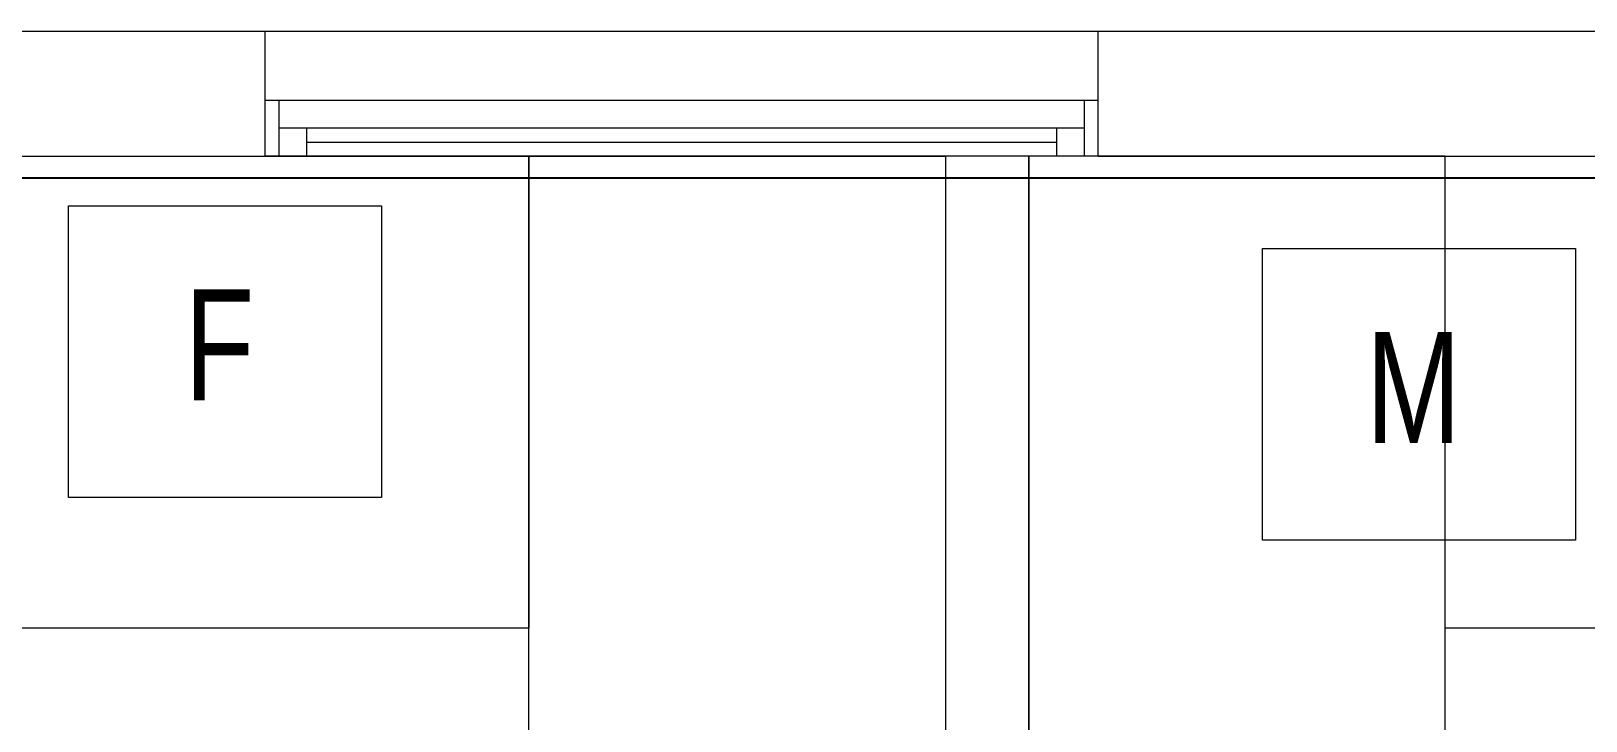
# Model space of a CAD drawing. Header units: metres. Extents: x -18745 to 220762, y -1579758 to -1356048.
# Drawn here: x 197742 to 200542, y -1456215 to -1454973 of the extents above; entities that cross this region are included whole.
import ezdxf

# ---------------------------------------------------------------- set-up
doc = ezdxf.new("R2010")
doc.units = ezdxf.units.M
doc.layers.get('0').update_dxf_attribs({"lineweight": 0})
for name, color, linetype, lineweight in [('A-100 - Copy$0$Aluminum', 8, 'Continuous', 0), ('A-100 - Copy$0$Medical Equipment and Furniture', 8, 'Continuous', 0), ('A-100 - Copy$0$Proj', 8, 'Continuous', 0), ('A-100 - Copy$0$Walls', 8, 'Continuous', 0)]:
    doc.layers.add(name, color=color, linetype=linetype, lineweight=lineweight)
doc.layers.add('A-100 - Copy$0$axes', color=8, linetype='Continuous')
doc.styles.add('A-100 - Copy$0$X3G_ENTITY_2587EA', font='swisscl.ttf', dxfattribs={"height": 200})

# ---------------------------------------------------------------- blocks, each defined once
blk = doc.blocks.new('A-100 - Copy')
at = {"layer": 'A-100 - Copy$0$Aluminum'}
for p, q in [((199663.3, -1455097.7, 0), (198163.3, -1455097.7, 0)), ((198188.3, -1455097.7, 0), (198188.3, -1455197.7, 0)), ((199638.3, -1455097.7, -4.7), (199638.3, -1455197.7, -4.7)), ((199638.3, -1455147.7, 0), (198188.3, -1455147.7, 0)), ((198238.3, -1455147.7, 0), (198238.3, -1455197.7, 0)), ((199588.3, -1455147.7, -4.7), (199588.3, -1455197.7, -4.7)), ((198238.3, -1455172.7, 0), (199588.3, -1455172.7, 0)), ((199663.3, -1455197.7, 0), (198163.3, -1455197.7, 0))]:
    blk.add_line(p, q, dxfattribs=at)
at = {"layer": 'A-100 - Copy$0$axes'}
blk.add_line((215795, -1455237.7, 2.4), (83877.8, -1455237.7, 2.4), dxfattribs=at)
at = {"layer": 'A-100 - Copy$0$Medical Equipment and Furniture', "elevation": 0}
blk.add_lwpolyline([(198638.3, -1456047.7), (196238.3, -1456047.7), (196238.3, -1455197.7), (198638.3, -1455197.7)], close=True, dxfattribs=at)
for points in [[(198638.3, -1459897.7), (198638.3, -1455197.7), (199388.3, -1455197.7), (199388.3, -1459897.7)], [(199538.3, -1459897.7), (199538.3, -1455197.7), (199388.3, -1455197.7), (199388.3, -1459897.7)], [(200288.3, -1459897.7), (200288.3, -1455197.7), (199538.3, -1455197.7), (199538.3, -1459897.7)], [(202688.3, -1455457.7), (202688.3, -1456047.7), (200288.3, -1456047.7), (200288.3, -1455197.7), (202248.3, -1455197.7)]]:
    blk.add_lwpolyline(points, dxfattribs=at)
at = {"layer": 'A-100 - Copy$0$Medical Equipment and Furniture'}
for points in [[(197809.3, -1455287.2), (198373, -1455287.2), (198373, -1455812.5), (197809.3, -1455812.5)], [(199959.4, -1455364.1), (200523.1, -1455364.1), (200523.1, -1455889.4), (199959.4, -1455889.4)]]:
    blk.add_lwpolyline(points, close=True, dxfattribs=at)
at = {"layer": 'A-100 - Copy$0$Proj'}
blk.add_line((198163.3, -1454972.7, 0), (199663.3, -1454972.7, 0), dxfattribs=at)
at = {"layer": 'A-100 - Copy$0$Walls'}
for p, q in [((196188.3, -1454972.7, 0), (198163.3, -1454972.7, 0)), ((198163.3, -1455197.7, 0), (198163.3, -1454972.7, 0)), ((199663.3, -1454972.7, 0), (201638.3, -1454972.7, 0)), ((199663.3, -1455197.7, 0), (199663.3, -1454972.7, 0)), ((196188.3, -1455197.7, 0), (198163.3, -1455197.7, 0)), ((199663.3, -1455197.7, 0), (201638.3, -1455197.7, 0))]:
    blk.add_line(p, q, dxfattribs=at)
at = {"layer": 'A-100 - Copy$0$Medical Equipment and Furniture', "char_height": 200, "attachment_point": 2, "style": 'A-100 - Copy$0$X3G_ENTITY_2587EA'}
for s, insert in [('F', (198081.1, -1455437.5)), ('M', (200231.2, -1455514.4))]:
    blk.add_mtext(s, dxfattribs=dict(at, insert=insert))

msp = doc.modelspace()

# ---------------------------------------------------------------- block references
msp.add_blockref('A-100 - Copy', (0, 0))

doc.saveas('drawing.dxf')
